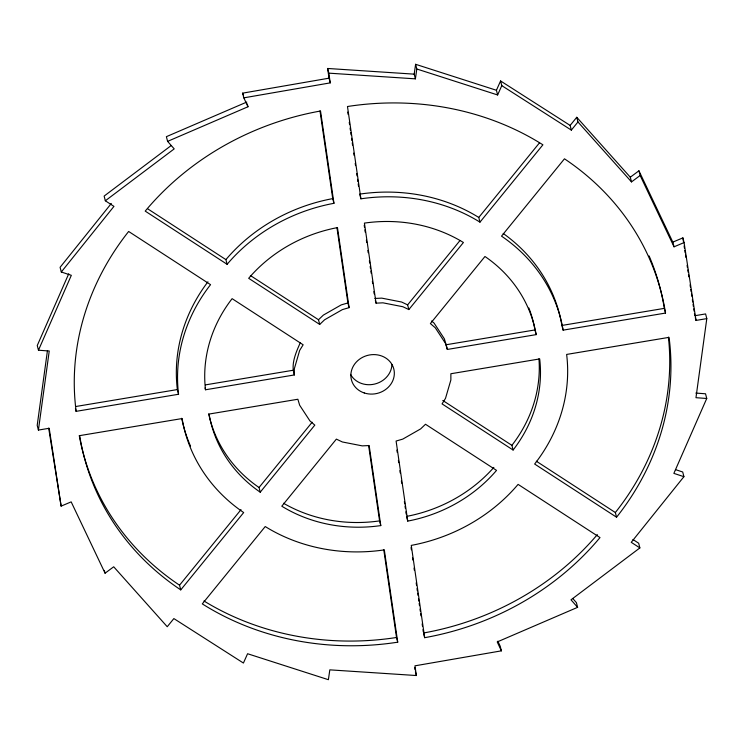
<?xml version="1.0" encoding="UTF-8"?>
<svg xmlns="http://www.w3.org/2000/svg" width="744" height="744" viewBox="0 0 744 744"><rect width="100%" height="100%" fill="white"/><g stroke="black" fill="none" stroke-linecap="round" stroke-linejoin="round"><path stroke-width="1.12" d="M205.028 387.894L205.511 389.772L294.336 374.957C290.699 364.188 295.907 352.61 300.213 342.891M294.336 374.957L294.345 368.699L299.683 350.377L303.143 344.788L232.109 298.66A143.183 128.359 -14.4 0 0 205.511 389.772M47.411 350.889L37.2 425.373L38.409 430.069L49.188 428.274L61.12 506.125L71.173 501.875L105.071 573.196L113.702 566.789L167.242 626.727L173.863 618.58L243.418 663.044L247.585 653.734L328.392 679.7L329.815 669.851L416.38 675.533L414.966 665.824L501.382 650.851L500.182 646.155L497.866 641.198M38.409 430.069L49.244 351.001L38.465 350.219L37.256 345.523L68.736 273.783M694.459 313.438L694.812 315.726L705.591 313.931L706.8 318.627L695.966 397.696L706.744 398.477L705.535 393.781L695.835 393.083M414.185 74.149L327.62 68.467L328.829 73.154L415.394 78.845L414.185 74.149L415.608 64.3L496.415 90.266L497.624 94.962L416.817 68.997L415.608 64.3M415.394 78.845L416.817 68.997M38.465 350.219L71.331 275.308L61.296 272.006L60.087 267.319L111.312 203.475M706.744 398.477L673.869 473.379L683.913 476.681L631.247 542.32L639.868 547.919L571.001 599.813L577.614 607.327L497.224 641.933L501.382 650.851M496.415 90.266L500.582 80.957L570.136 125.42L571.336 130.116L577.958 121.97L576.758 117.273L570.136 125.42M497.624 94.962L501.791 85.644L500.582 80.957M61.296 272.006L113.953 206.376L105.332 200.778L104.132 196.081L171.167 145.573M180.745 589.89A274.434 246.032 -14.4 0 1 79.673 435.631L182.094 418.556A170.525 152.873 -14.4 0 0 243.679 512.551L180.745 589.89L179.537 585.193L241.01 509.649M260.233 492.193A143.183 128.359 -14.4 0 1 209.045 414.055L297.87 399.249L299.646 405.21L309.941 420.918L314.814 425.122L260.233 492.193L259.033 487.506L312.154 422.211M408.837 309.578L402.857 306.733L382.955 302.827L376.055 303.152L364.421 223.107A143.183 128.359 -14.4 0 1 463.419 242.498L408.837 309.578L407.628 304.882L460.024 240.489M478.773 217.453A170.525 152.873 -14.4 0 0 359.687 194.119L360.896 198.815A170.525 152.873 -14.4 0 1 479.973 222.149L478.773 217.453L539.512 142.811M479.973 222.149L542.906 144.81A274.434 246.032 -14.4 0 0 347.476 106.513L360.896 198.815M319.706 324.44L248.673 278.303A143.183 128.359 -14.4 0 1 337.469 227.599L349.103 307.653L342.435 309.588L324.589 319.781L319.706 324.44L318.497 319.743L323.38 315.084L341.236 304.891L347.904 302.957L336.93 227.478M105.332 200.778L174.208 148.884L167.595 141.369L166.386 136.673L246.776 102.068M638.929 170.804L640.138 175.491L631.507 181.908L630.298 177.212L638.929 170.804L672.827 242.126L674.036 246.822L684.08 242.572L682.88 237.875L672.827 242.126M167.595 141.369L247.975 106.764L247.25 103.946M242.618 93.149L329.034 78.176L330.243 82.872L243.818 97.845L242.618 93.149L243.539 95.13M76.083 406.457L177.36 389.568A170.525 152.873 -14.4 0 1 207.939 281.799M205.446 384.881L293.127 370.261M431.622 320.98L434.059 323.082L444.354 338.79L446.13 344.751L534.955 329.945L536.164 334.633L447.339 349.447L445.554 343.486L435.268 327.769L430.385 323.575L484.967 256.494A143.183 128.359 -14.4 0 1 536.164 334.633M503.204 233.458A170.525 152.873 -14.4 0 1 561.906 325.444L664.327 308.369L665.527 313.066L563.115 330.141A170.525 152.873 -14.4 0 0 501.53 236.146L564.464 158.807A274.434 246.032 -14.4 0 1 665.527 313.066M76.148 411.339L178.56 394.264A170.525 152.873 -14.4 0 1 210.552 284.664L128.647 231.468A274.434 246.032 -14.4 0 0 76.148 411.339L75.423 408.521M695.296 317.604L696.021 320.422L706.8 318.627M374.855 298.456L381.756 298.13L401.658 302.036L407.628 304.882M675.682 469.678L682.704 471.994L683.913 476.681M501.791 85.644L571.336 130.116M147.861 208.925L225.906 259.619L227.115 264.306A170.525 152.873 -14.4 0 1 333.944 203.307L320.524 111.005A274.434 246.032 -14.4 0 0 145.21 211.119L227.115 264.306M250.384 275.512L318.497 319.743M442.801 400.477L511.891 445.34L513.1 450.036L442.066 403.899L445.517 398.319L450.864 379.998L450.873 373.739L539.688 358.924A143.183 128.359 -14.4 0 1 513.1 450.036M536.34 461.215L615.353 512.532L616.553 517.22L534.648 464.033A170.525 152.873 -14.4 0 0 566.64 354.432L669.061 337.358A274.434 246.032 -14.4 0 1 616.553 517.22M632.921 539.493L638.668 543.222L639.868 547.919M576.758 117.273L630.298 177.212M577.958 121.97L631.507 181.908M572.731 598.455L576.405 602.631L577.614 607.327M640.138 175.491L674.036 246.822M243.818 97.845L247.975 106.764M561.906 325.444L563.115 330.141M446.13 344.751L447.339 349.447M375.339 300.334L376.055 303.152M319.985 110.875L332.735 198.611L333.944 203.307M407.731 521.098L396.096 441.043L402.764 439.109L420.62 428.916L425.503 424.257L496.536 470.385A143.183 128.359 -14.4 0 1 407.731 521.098L406.531 516.401A143.183 128.359 -14.4 0 0 493.858 467.39M347.904 302.957L349.103 307.653M423.717 633.934L424.675 637.682A274.434 246.032 -14.4 0 0 599.999 537.577L518.094 484.381A170.525 152.873 -14.4 0 1 411.265 545.389L424.675 637.682M368.606 445.423L379.579 520.893L380.779 525.59A143.183 128.359 -14.4 0 1 281.79 506.199L336.372 439.118L342.342 441.964L362.244 445.87L369.145 445.544L380.779 525.59M415.412 671.786L416.38 675.533M383.774 549.742L396.524 637.487L397.724 642.184A274.434 246.032 -14.4 0 1 202.294 603.886L265.227 526.547A170.525 152.873 -14.4 0 0 384.313 549.881L397.724 642.184M177.36 389.568L178.56 394.264M104.346 570.388L105.071 573.196M61.12 506.125L48.686 428.163M684.08 242.572L696.021 320.422M682.88 237.875L683.578 242.451M684.108 245.892L684.461 248.18M684.806 250.468L685.159 252.755M685.512 255.043L685.866 257.34M687.093 265.348L687.437 267.645M687.791 269.933L688.144 272.22M688.498 274.508L688.842 276.796M690.079 284.812L690.423 287.1M690.776 289.397L691.13 291.685M691.483 293.973L691.827 296.261M692.357 299.702L692.711 301.99M693.055 304.277L693.408 306.565M693.761 308.853L694.115 311.15M347.764 112.074L348.09 114.353M349.252 122.332L349.587 124.611M350.08 128.033L350.415 130.312M350.74 132.59L351.075 134.869M351.568 138.282L351.903 140.56M352.238 142.839L352.563 145.117M353.726 153.097L354.06 155.375M355.214 163.355L355.548 165.633M356.711 173.612L357.036 175.891M357.538 179.304L357.864 181.583M358.199 183.861L358.524 186.14M364.216 225.274L364.551 227.562M364.876 229.85L365.211 232.128M366.374 240.135L366.708 242.423M367.871 250.43L368.206 252.718M369.368 260.726L369.703 263.013M370.196 266.436L370.531 268.724M370.865 271.011L371.2 273.299M372.363 281.306L372.688 283.594M373.851 291.602L374.186 293.889M396.887 450.074L397.222 452.361M398.384 460.369L398.719 462.656M399.881 470.654L400.216 472.942M401.379 480.95L401.704 483.237M404.364 501.54L404.699 503.818M405.034 506.106L405.368 508.394M405.861 511.826L406.196 514.113M411.051 547.528L411.386 549.807M412.539 557.786L412.874 560.065M414.036 568.044L414.362 570.322M416.184 582.85L416.519 585.128M417.012 588.551L417.347 590.829M417.682 593.108L418.007 595.386M418.509 598.808L418.835 601.087M419.17 603.365L419.495 605.644M419.997 609.066L420.323 611.345M420.658 613.623L420.992 615.902M422.146 623.872L422.48 626.15M422.973 629.573L423.308 631.851M328.829 73.154L330.243 82.872M327.62 68.467L329.034 78.176M414.706 667.601L415.013 669.767M538.935 358.766A143.183 128.359 -14.4 0 1 511.891 445.34M528.863 307.969A143.183 128.359 -14.4 0 1 534.955 329.945M649.103 255.927A274.434 246.032 -14.4 0 1 664.327 308.369M225.906 259.619A170.525 152.873 -14.4 0 1 332.735 198.611M259.033 487.506A143.183 128.359 -14.4 0 1 208.701 413.822M668.4 337.162A274.434 246.032 -14.4 0 1 615.353 512.532M597.339 534.601A274.434 246.032 -14.4 0 1 423.476 632.995M379.579 520.893A143.183 128.359 -14.4 0 1 283.538 503.26M396.524 637.487A274.434 246.032 -14.4 0 1 203.949 600.975M190.538 446.168A170.525 152.873 -14.4 0 1 181.703 418.268M179.537 585.193A274.434 246.032 -14.4 0 1 79.245 435.491M391.93 364.448A21.883 19.614 -14.4 0 1 374.697 384.053A21.883 19.614 -14.4 0 1 350.554 374.381M364.272 392.972A21.883 19.614 -14.4 0 0 394.162 370.754A21.883 19.614 -14.4 0 0 359.38 359.315A21.883 19.614 -14.4 0 0 364.272 392.972"/></g></svg>
